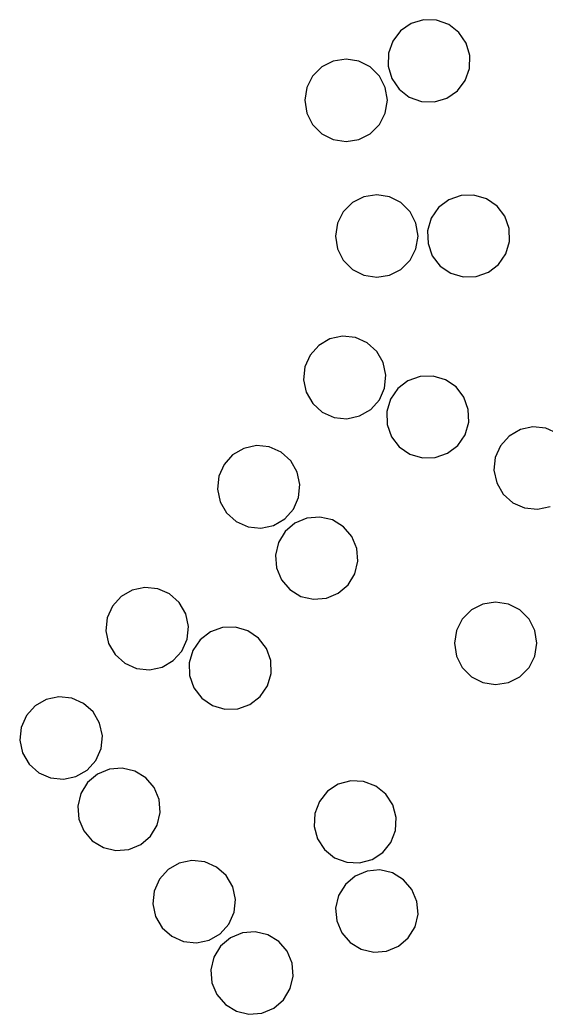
# Model space of a CAD drawing. Header units: metres. Extents: x -351 to 351, y -124 to 360.
# Drawn here: x 175.9 to 239.6, y -14.7 to 105.7 of the extents above; entities that cross this region are included whole.
import ezdxf

# ---------------------------------------------------------------- set-up
doc = ezdxf.new("R2010")
doc.units = ezdxf.units.M

msp = doc.modelspace()

# ---------------------------------------------------------------- linework, layer by layer
for p, q in [((223.27478, 105.261314, -623.5383), (221.98483, 104.37631, -623.5383)), ((224.77507, 105.704384, -623.5383), (223.27478, 105.261314, -623.5383)), ((226.33885, 105.662155, -623.5383), (224.77507, 105.704384, -623.5383)), ((227.81303, 105.13876, -623.5383), (226.33885, 105.662155, -623.5383)), ((229.05333, 104.18543, -623.5383), (227.81303, 105.13876, -623.5383)), ((221.98483, 104.37631, -623.5383), (221.03151, 103.13602, -623.5383)), ((229.93832, 102.89549, -623.5383), (229.05333, 104.18543, -623.5383)), ((221.03151, 103.13602, -623.5383), (220.50812, 101.66183, -623.5383)), ((230.38141, 101.3952, -623.5383), (229.93832, 102.89549, -623.5383)), ((220.50812, 101.66183, -623.5383), (220.46588, 100.09805, -623.5383)), ((230.33917, 99.83143, -623.5383), (230.38141, 101.3952, -623.5383)), ((212.43875, 100.01012, -623.5383), (211.33258, 98.90396, -623.5383)), ((213.83258, 100.72032, -623.5383), (212.43875, 100.01012, -623.5383)), ((215.37767, 100.965034, -623.5383), (213.83258, 100.72032, -623.5383)), ((216.92276, 100.72032, -623.5383), (215.37767, 100.965034, -623.5383)), ((218.3166, 100.01012, -623.5383), (216.92276, 100.72032, -623.5383)), ((219.42276, 98.90396, -623.5383), (218.3166, 100.01012, -623.5383)), ((220.46588, 100.09805, -623.5383), (220.90897, 98.59776, -623.5383)), ((211.33258, 98.90396, -623.5383), (210.62239, 97.51012, -623.5383)), ((220.13295, 97.51012, -623.5383), (219.42276, 98.90396, -623.5383)), ((229.81578, 98.35724, -623.5383), (230.33917, 99.83143, -623.5383)), ((220.90897, 98.59776, -623.5383), (221.79396, 97.30782, -623.5383)), ((228.86246, 97.11694, -623.5383), (229.81578, 98.35724, -623.5383)), ((210.62239, 97.51012, -623.5383), (210.37767, 95.965034, -623.5383)), ((220.37767, 95.965034, -623.5383), (220.13295, 97.51012, -623.5383)), ((221.79396, 97.30782, -623.5383), (223.03426, 96.35449, -623.5383)), ((223.03426, 96.35449, -623.5383), (224.50845, 95.8311, -623.5383)), ((227.57251, 96.23194, -623.5383), (228.86246, 97.11694, -623.5383)), ((210.37767, 95.965034, -623.5383), (210.62239, 94.41995, -623.5383)), ((220.13295, 94.41995, -623.5383), (220.37767, 95.965034, -623.5383)), ((224.50845, 95.8311, -623.5383), (226.07222, 95.78887, -623.5383)), ((226.07222, 95.78887, -623.5383), (227.57251, 96.23194, -623.5383)), ((210.62239, 94.41995, -623.5383), (211.33258, 93.02611, -623.5383)), ((219.42276, 93.02611, -623.5383), (220.13295, 94.41995, -623.5383)), ((211.33258, 93.02611, -623.5383), (212.43874, 91.91995, -623.5383)), ((218.31659, 91.919945, -623.5383), (219.42276, 93.02611, -623.5383)), ((212.43874, 91.91995, -623.5383), (213.83258, 91.20975, -623.5383)), ((216.92276, 91.20975, -623.5383), (218.31659, 91.919945, -623.5383)), ((213.83258, 91.20975, -623.5383), (215.37767, 90.965034, -623.5383)), ((215.37767, 90.965034, -623.5383), (216.92276, 91.20975, -623.5383)), ((219.09132, 84.5218, -623.5383), (217.54623, 84.277084, -623.5383)), ((220.63641, 84.277084, -623.5383), (219.09132, 84.5218, -623.5383)), ((229.30202, 84.437325, -623.5383), (227.82782, 83.91393, -623.5383)), ((230.86578, 84.47955, -623.5383), (229.30202, 84.437325, -623.5383)), ((232.36607, 84.03648, -623.5383), (230.86578, 84.47955, -623.5383)), ((216.1524, 83.56688, -623.5383), (215.04623, 82.460724, -623.5383)), ((217.54623, 84.277084, -623.5383), (216.1524, 83.56688, -623.5383)), ((222.03024, 83.56688, -623.5383), (220.63641, 84.277084, -623.5383)), ((223.13641, 82.460724, -623.5383), (222.03024, 83.56688, -623.5383)), ((227.82782, 83.91393, -623.5383), (226.58752, 82.9606, -623.5383)), ((233.65602, 83.15148, -623.5383), (232.36607, 84.03648, -623.5383)), ((234.60934, 81.91119, -623.5383), (233.65602, 83.15148, -623.5383)), ((215.04623, 82.460724, -623.5383), (214.33604, 81.06688, -623.5383)), ((223.8466, 81.06688, -623.5383), (223.13641, 82.460724, -623.5383)), ((226.58752, 82.9606, -623.5383), (225.70251, 81.67066, -623.5383)), ((235.13274, 80.437, -623.5383), (234.60934, 81.91119, -623.5383)), ((214.33604, 81.06688, -623.5383), (214.09132, 79.5218, -623.5383)), ((224.09132, 79.5218, -623.5383), (223.8466, 81.06688, -623.5383)), ((225.70251, 81.67066, -623.5383), (225.25945, 80.17037, -623.5383)), ((214.09132, 79.5218, -623.5383), (214.33604, 77.976715, -623.5383)), ((223.8466, 77.976715, -623.5383), (224.09132, 79.5218, -623.5383)), ((225.25945, 80.17037, -623.5383), (225.30168, 78.6066, -623.5383)), ((235.17497, 78.87322, -623.5383), (235.13274, 80.437, -623.5383)), ((225.30168, 78.6066, -623.5383), (225.82507, 77.13241, -623.5383)), ((234.7319, 77.37293, -623.5383), (235.17497, 78.87322, -623.5383)), ((214.33604, 77.976715, -623.5383), (215.04623, 76.58287, -623.5383)), ((223.13641, 76.58287, -623.5383), (223.8466, 77.976715, -623.5383)), ((225.82507, 77.13241, -623.5383), (226.7784, 75.89211, -623.5383)), ((233.8469, 76.08299, -623.5383), (234.7319, 77.37293, -623.5383)), ((215.04623, 76.58287, -623.5383), (216.15239, 75.476715, -623.5383)), ((222.03024, 75.476715, -623.5383), (223.13641, 76.58287, -623.5383)), ((226.7784, 75.89211, -623.5383), (228.06834, 75.00711, -623.5383)), ((232.6066, 75.12966, -623.5383), (233.8469, 76.08299, -623.5383)), ((216.15239, 75.476715, -623.5383), (217.54623, 74.76652, -623.5383)), ((217.54623, 74.76652, -623.5383), (219.09132, 74.5218, -623.5383)), ((219.09132, 74.5218, -623.5383), (220.63641, 74.76652, -623.5383)), ((220.63641, 74.76652, -623.5383), (222.03024, 75.476715, -623.5383)), ((228.06834, 75.00711, -623.5383), (229.56863, 74.56404, -623.5383)), ((231.1324, 74.60627, -623.5383), (232.6066, 75.12966, -623.5383)), ((229.56863, 74.56404, -623.5383), (231.1324, 74.60627, -623.5383)), ((212.06915, 66.27041, -623.5383), (211.0243, 65.10617, -623.5383)), ((213.42264, 67.0548, -623.5383), (212.06915, 66.27041, -623.5383)), ((214.95226, 67.382545, -623.5383), (213.42264, 67.0548, -623.5383)), ((216.5083, 67.22157, -623.5383), (214.95226, 67.382545, -623.5383)), ((217.93845, 66.58764, -623.5383), (216.5083, 67.22157, -623.5383)), ((219.10268, 65.54279, -623.5383), (217.93845, 66.58764, -623.5383)), ((211.0243, 65.10617, -623.5383), (210.39037, 63.67603, -623.5383)), ((219.88707, 64.18931, -623.5383), (219.10268, 65.54279, -623.5383)), ((220.21481, 62.659683, -623.5383), (219.88707, 64.18931, -623.5383)), ((210.39037, 63.67603, -623.5383), (210.2294, 62.119987, -623.5383)), ((220.05385, 61.10364, -623.5383), (220.21481, 62.659683, -623.5383)), ((210.2294, 62.119987, -623.5383), (210.55714, 60.590363, -623.5383)), ((222.8787, 62.00037, -623.5383), (221.6384, 61.047043, -623.5383)), ((224.35289, 62.523766, -623.5383), (222.8787, 62.00037, -623.5383)), ((225.91666, 62.565994, -623.5383), (224.35289, 62.523766, -623.5383)), ((227.41695, 62.122925, -623.5383), (225.91666, 62.565994, -623.5383)), ((228.7069, 61.237923, -623.5383), (227.41695, 62.122925, -623.5383)), ((210.55714, 60.590363, -623.5383), (211.34152, 59.23688, -623.5383)), ((219.4199, 59.673504, -623.5383), (220.05385, 61.10364, -623.5383)), ((221.6384, 61.047043, -623.5383), (220.7534, 59.757103, -623.5383)), ((229.66022, 59.997623, -623.5383), (228.7069, 61.237923, -623.5383)), ((211.34152, 59.23688, -623.5383), (212.50578, 58.19203, -623.5383)), ((218.37506, 58.50926, -623.5383), (219.4199, 59.673504, -623.5383)), ((220.7534, 59.757103, -623.5383), (220.31032, 58.256813, -623.5383)), ((230.18361, 58.523438, -623.5383), (229.66022, 59.997623, -623.5383)), ((212.50578, 58.19203, -623.5383), (213.93591, 57.558094, -623.5383)), ((217.02158, 57.72487, -623.5383), (218.37506, 58.50926, -623.5383)), ((220.31032, 58.256813, -623.5383), (220.35255, 56.69304, -623.5383)), ((230.22585, 56.959663, -623.5383), (230.18361, 58.523438, -623.5383)), ((213.93591, 57.558094, -623.5383), (215.49196, 57.39712, -623.5383)), ((215.49196, 57.39712, -623.5383), (217.02158, 57.72487, -623.5383)), ((220.35255, 56.69304, -623.5383), (220.87595, 55.21885, -623.5383)), ((229.78276, 55.459373, -623.5383), (230.22585, 56.959663, -623.5383)), ((228.89777, 54.169434, -623.5383), (229.78276, 55.459373, -623.5383)), ((236.485, 56.077766, -623.5383), (235.13152, 55.293377, -623.5383)), ((238.01462, 56.405514, -623.5383), (236.485, 56.077766, -623.5383)), ((239.57066, 56.24454, -623.5383), (238.01462, 56.405514, -623.5383)), ((241.00081, 55.610603, -623.5383), (239.57066, 56.24454, -623.5383)), ((220.87595, 55.21885, -623.5383), (221.82927, 53.97855, -623.5383)), ((235.13152, 55.293377, -623.5383), (234.08667, 54.12913, -623.5383)), ((201.64911, 53.019226, -623.5383), (200.60426, 51.85498, -623.5383)), ((203.0026, 53.803616, -623.5383), (201.64911, 53.019226, -623.5383)), ((204.53221, 54.131363, -623.5383), (203.0026, 53.803616, -623.5383)), ((206.08826, 53.97039, -623.5383), (204.53221, 54.131363, -623.5383)), ((207.5184, 53.336452, -623.5383), (206.08826, 53.97039, -623.5383)), ((208.68263, 52.291603, -623.5383), (207.5184, 53.336452, -623.5383)), ((221.82927, 53.97855, -623.5383), (223.11922, 53.09355, -623.5383)), ((223.11922, 53.09355, -623.5383), (224.6195, 52.650482, -623.5383)), ((226.18327, 52.69271, -623.5383), (227.65747, 53.216106, -623.5383)), ((227.65747, 53.216106, -623.5383), (228.89777, 54.169434, -623.5383)), ((234.08667, 54.12913, -623.5383), (233.45273, 52.698994, -623.5383)), ((200.60426, 51.85498, -623.5383), (199.97032, 50.424843, -623.5383)), ((209.46703, 50.938126, -623.5383), (208.68263, 52.291603, -623.5383)), ((224.6195, 52.650482, -623.5383), (226.18327, 52.69271, -623.5383)), ((233.45273, 52.698994, -623.5383), (233.29176, 51.142952, -623.5383)), ((209.79477, 49.408497, -623.5383), (209.46703, 50.938126, -623.5383)), ((233.29176, 51.142952, -623.5383), (233.6195, 49.613327, -623.5383)), ((199.97032, 50.424843, -623.5383), (199.80936, 48.8688, -623.5383)), ((209.6338, 47.852455, -623.5383), (209.79477, 49.408497, -623.5383)), ((233.6195, 49.613327, -623.5383), (234.4039, 48.259846, -623.5383)), ((199.80936, 48.8688, -623.5383), (200.1371, 47.339176, -623.5383)), ((234.4039, 48.259846, -623.5383), (235.56815, 47.214996, -623.5383)), ((200.1371, 47.339176, -623.5383), (200.92148, 45.985695, -623.5383)), ((208.99986, 46.422318, -623.5383), (209.6338, 47.852455, -623.5383)), ((235.56815, 47.214996, -623.5383), (236.99828, 46.58106, -623.5383)), ((200.92148, 45.985695, -623.5383), (202.08574, 44.940845, -623.5383)), ((207.95502, 45.25807, -623.5383), (208.99986, 46.422318, -623.5383)), ((236.99828, 46.58106, -623.5383), (238.55432, 46.420086, -623.5383)), ((238.55432, 46.420086, -623.5383), (240.08394, 46.747833, -623.5383)), ((202.08574, 44.940845, -623.5383), (203.51587, 44.306908, -623.5383)), ((206.60153, 44.473682, -623.5383), (207.95502, 45.25807, -623.5383)), ((209.195, 44.760468, -623.5383), (208.00797, 43.74159, -623.5383)), ((210.6388, 45.36266, -623.5383), (209.195, 44.760468, -623.5383)), ((212.19801, 45.489223, -623.5383), (210.6388, 45.36266, -623.5383)), ((213.72002, 45.12777, -623.5383), (212.19801, 45.489223, -623.5383)), ((215.05585, 44.313675, -623.5383), (213.72002, 45.12777, -623.5383)), ((203.51587, 44.306908, -623.5383), (205.07191, 44.145935, -623.5383)), ((205.07191, 44.145935, -623.5383), (206.60153, 44.473682, -623.5383)), ((208.00797, 43.74159, -623.5383), (207.19386, 42.405766, -623.5383)), ((216.07472, 43.126637, -623.5383), (215.05585, 44.313675, -623.5383)), ((207.19386, 42.405766, -623.5383), (206.83241, 40.88375, -623.5383)), ((216.67693, 41.682842, -623.5383), (216.07472, 43.126637, -623.5383)), ((216.80348, 40.123627, -623.5383), (216.67693, 41.682842, -623.5383)), ((206.83241, 40.88375, -623.5383), (206.95897, 39.324535, -623.5383)), ((216.44203, 38.601612, -623.5383), (216.80348, 40.123627, -623.5383)), ((206.95897, 39.324535, -623.5383), (207.56117, 37.88074, -623.5383)), ((215.62793, 37.26579, -623.5383), (216.44203, 38.601612, -623.5383)), ((207.56117, 37.88074, -623.5383), (208.58005, 36.693703, -623.5383)), ((189.5015, 36.63427, -623.5383), (188.14801, 35.84988, -623.5383)), ((191.03111, 36.962017, -623.5383), (189.5015, 36.63427, -623.5383)), ((192.58716, 36.801044, -623.5383), (191.03111, 36.962017, -623.5383)), ((194.0173, 36.167107, -623.5383), (192.58716, 36.801044, -623.5383)), ((195.18153, 35.122257, -623.5383), (194.0173, 36.167107, -623.5383)), ((208.58005, 36.693703, -623.5383), (209.91588, 35.87961, -623.5383)), ((212.9971, 35.64472, -623.5383), (214.44089, 36.24691, -623.5383)), ((214.44089, 36.24691, -623.5383), (215.62793, 37.26579, -623.5383)), ((188.14801, 35.84988, -623.5383), (187.10316, 34.685635, -623.5383)), ((195.96593, 33.768776, -623.5383), (195.18153, 35.122257, -623.5383)), ((209.91588, 35.87961, -623.5383), (211.43788, 35.518154, -623.5383)), ((211.43788, 35.518154, -623.5383), (212.9971, 35.64472, -623.5383)), ((231.94582, 34.943245, -623.5383), (230.55199, 34.233047, -623.5383)), ((233.4909, 35.187965, -623.5383), (231.94582, 34.943245, -623.5383)), ((235.036, 34.943245, -623.5383), (233.4909, 35.187965, -623.5383)), ((236.42984, 34.233047, -623.5383), (235.036, 34.943245, -623.5383)), ((187.10316, 34.685635, -623.5383), (186.46922, 33.255497, -623.5383)), ((196.29367, 32.23915, -623.5383), (195.96593, 33.768776, -623.5383)), ((230.55199, 34.233047, -623.5383), (229.44582, 33.12689, -623.5383)), ((237.536, 33.12689, -623.5383), (236.42984, 34.233047, -623.5383)), ((186.46922, 33.255497, -623.5383), (186.30826, 31.699455, -623.5383)), ((229.44582, 33.12689, -623.5383), (228.73563, 31.73305, -623.5383)), ((238.24619, 31.73305, -623.5383), (237.536, 33.12689, -623.5383)), ((186.30826, 31.699455, -623.5383), (186.636, 30.16983, -623.5383)), ((196.1327, 30.683111, -623.5383), (196.29367, 32.23915, -623.5383)), ((198.95755, 31.579842, -623.5383), (197.71725, 30.626513, -623.5383)), ((200.43175, 32.103237, -623.5383), (198.95755, 31.579842, -623.5383)), ((201.99551, 32.145466, -623.5383), (200.43175, 32.103237, -623.5383)), ((203.4958, 31.702394, -623.5383), (201.99551, 32.145466, -623.5383)), ((204.78575, 30.817394, -623.5383), (203.4958, 31.702394, -623.5383)), ((228.73563, 31.73305, -623.5383), (228.4909, 30.187963, -623.5383)), ((238.4909, 30.187963, -623.5383), (238.24619, 31.73305, -623.5383)), ((186.636, 30.16983, -623.5383), (187.42038, 28.816349, -623.5383)), ((195.49876, 29.252972, -623.5383), (196.1327, 30.683111, -623.5383)), ((197.71725, 30.626513, -623.5383), (196.83224, 29.33657, -623.5383)), ((205.73907, 29.577095, -623.5383), (204.78575, 30.817394, -623.5383)), ((228.4909, 30.187963, -623.5383), (228.73563, 28.642878, -623.5383)), ((238.24619, 28.64288, -623.5383), (238.4909, 30.187963, -623.5383)), ((194.45392, 28.088726, -623.5383), (195.49876, 29.252972, -623.5383)), ((196.83224, 29.33657, -623.5383), (196.38918, 27.836285, -623.5383)), ((206.26247, 28.102905, -623.5383), (205.73907, 29.577095, -623.5383)), ((187.42038, 28.816349, -623.5383), (188.58464, 27.7715, -623.5383)), ((188.58464, 27.7715, -623.5383), (190.01477, 27.137564, -623.5383)), ((193.10043, 27.304338, -623.5383), (194.45392, 28.088726, -623.5383)), ((196.38918, 27.836285, -623.5383), (196.43141, 26.272509, -623.5383)), ((206.3047, 26.539131, -623.5383), (206.26247, 28.102905, -623.5383)), ((228.73563, 28.642878, -623.5383), (229.44582, 27.249037, -623.5383)), ((237.536, 27.249037, -623.5383), (238.24619, 28.64288, -623.5383)), ((190.01477, 27.137564, -623.5383), (191.57082, 26.97659, -623.5383)), ((191.57082, 26.97659, -623.5383), (193.10043, 27.304338, -623.5383)), ((205.86163, 25.038845, -623.5383), (206.3047, 26.539131, -623.5383)), ((229.44582, 27.249037, -623.5383), (230.55197, 26.14288, -623.5383)), ((236.42982, 26.142878, -623.5383), (237.536, 27.249037, -623.5383)), ((196.43141, 26.272509, -623.5383), (196.9548, 24.79832, -623.5383)), ((230.55197, 26.14288, -623.5383), (231.94582, 25.43268, -623.5383)), ((231.94582, 25.43268, -623.5383), (233.4909, 25.187963, -623.5383)), ((233.4909, 25.187963, -623.5383), (235.036, 25.43268, -623.5383)), ((235.036, 25.43268, -623.5383), (236.42982, 26.142878, -623.5383)), ((196.9548, 24.79832, -623.5383), (197.90813, 23.558022, -623.5383)), ((204.97662, 23.748901, -623.5383), (205.86163, 25.038845, -623.5383)), ((179.08145, 23.383083, -623.5383), (177.72797, 22.598696, -623.5383)), ((180.61107, 23.710833, -623.5383), (179.08145, 23.383083, -623.5383)), ((182.16711, 23.549858, -623.5383), (180.61107, 23.710833, -623.5383)), ((183.59726, 22.915922, -623.5383), (182.16711, 23.549858, -623.5383)), ((184.76149, 21.871075, -623.5383), (183.59726, 22.915922, -623.5383)), ((197.90813, 23.558022, -623.5383), (199.19807, 22.673021, -623.5383)), ((203.73633, 22.795574, -623.5383), (204.97662, 23.748901, -623.5383)), ((177.72797, 22.598696, -623.5383), (176.68312, 21.43445, -623.5383)), ((185.54588, 20.517593, -623.5383), (184.76149, 21.871075, -623.5383)), ((199.19807, 22.673021, -623.5383), (200.69836, 22.22995, -623.5383)), ((200.69836, 22.22995, -623.5383), (202.26213, 22.272179, -623.5383)), ((202.26213, 22.272179, -623.5383), (203.73633, 22.795574, -623.5383)), ((176.68312, 21.43445, -623.5383), (176.04918, 20.00431, -623.5383)), ((185.87363, 18.987968, -623.5383), (185.54588, 20.517593, -623.5383)), ((176.04918, 20.00431, -623.5383), (175.88821, 18.44827, -623.5383)), ((175.88821, 18.44827, -623.5383), (176.21596, 16.918644, -623.5383)), ((185.71266, 17.431927, -623.5383), (185.87363, 18.987968, -623.5383)), ((176.21596, 16.918644, -623.5383), (177.00034, 15.565163, -623.5383)), ((185.07872, 16.001787, -623.5383), (185.71266, 17.431927, -623.5383)), ((184.03387, 14.837542, -623.5383), (185.07872, 16.001787, -623.5383)), ((177.00034, 15.565163, -623.5383), (178.1646, 14.520315, -623.5383)), ((178.1646, 14.520315, -623.5383), (179.59473, 13.886378, -623.5383)), ((182.68039, 14.053154, -623.5383), (184.03387, 14.837542, -623.5383)), ((186.71765, 14.942127, -623.5383), (185.27386, 14.339934, -623.5383)), ((188.27687, 15.068692, -623.5383), (186.71765, 14.942127, -623.5383)), ((189.79887, 14.707237, -623.5383), (188.27687, 15.068692, -623.5383)), ((191.1347, 13.893144, -623.5383), (189.79887, 14.707237, -623.5383)), ((179.59473, 13.886378, -623.5383), (181.15077, 13.725405, -623.5383)), ((181.15077, 13.725405, -623.5383), (182.68039, 14.053154, -623.5383)), ((184.08682, 13.321056, -623.5383), (183.27272, 11.985232, -623.5383)), ((185.27386, 14.339934, -623.5383), (184.08682, 13.321056, -623.5383)), ((192.15358, 12.706104, -623.5383), (191.1347, 13.893144, -623.5383)), ((215.94394, 13.529682, -623.5383), (214.43423, 13.119858, -623.5383)), ((217.5064, 13.452923, -623.5383), (215.94394, 13.529682, -623.5383)), ((218.96867, 12.897093, -623.5383), (217.5064, 13.452923, -623.5383)), ((192.75578, 11.262312, -623.5383), (192.15358, 12.706104, -623.5383)), ((213.12506, 12.263567, -623.5383), (212.14456, 11.044627, -623.5383)), ((214.43423, 13.119858, -623.5383), (213.12506, 12.263567, -623.5383)), ((220.1876, 11.916602, -623.5383), (218.96867, 12.897093, -623.5383)), ((183.27272, 11.985232, -623.5383), (182.91127, 10.463218, -623.5383)), ((192.88234, 9.703095, -623.5383), (192.75578, 11.262312, -623.5383)), ((212.14456, 11.044627, -623.5383), (211.58873, 9.582358, -623.5383)), ((221.0439, 10.607427, -623.5383), (220.1876, 11.916602, -623.5383)), ((182.91127, 10.463218, -623.5383), (183.03783, 8.904001, -623.5383)), ((192.52089, 8.18108, -623.5383), (192.88234, 9.703095, -623.5383)), ((221.45372, 9.097718, -623.5383), (221.0439, 10.607427, -623.5383)), ((183.03783, 8.904001, -623.5383), (183.64003, 7.460209, -623.5383)), ((211.58873, 9.582358, -623.5383), (211.51198, 8.019897, -623.5383)), ((221.37697, 7.535258, -623.5383), (221.45372, 9.097718, -623.5383)), ((183.64003, 7.460209, -623.5383), (184.6589, 6.273169, -623.5383)), ((191.70679, 6.845256, -623.5383), (192.52089, 8.18108, -623.5383)), ((211.51198, 8.019897, -623.5383), (211.9218, 6.510191, -623.5383)), ((220.82114, 6.07299, -623.5383), (221.37697, 7.535258, -623.5383)), ((184.6589, 6.273169, -623.5383), (185.99474, 5.459076, -623.5383)), ((190.51974, 5.826379, -623.5383), (191.70679, 6.845256, -623.5383)), ((211.9218, 6.510191, -623.5383), (212.77809, 5.201015, -623.5383)), ((219.84064, 4.854051, -623.5383), (220.82114, 6.07299, -623.5383)), ((185.99474, 5.459076, -623.5383), (187.51674, 5.097621, -623.5383)), ((187.51674, 5.097621, -623.5383), (189.07596, 5.224185, -623.5383)), ((189.07596, 5.224185, -623.5383), (190.51974, 5.826379, -623.5383)), ((212.77809, 5.201015, -623.5383), (213.99702, 4.220523, -623.5383)), ((218.53146, 3.997759, -623.5383), (219.84064, 4.854051, -623.5383)), ((196.7173, 3.887691, -623.5383), (195.18768, 3.559942, -623.5383)), ((198.27335, 3.726717, -623.5383), (196.7173, 3.887691, -623.5383)), ((199.70349, 3.09278, -623.5383), (198.27335, 3.726717, -623.5383)), ((213.99702, 4.220523, -623.5383), (215.4593, 3.664694, -623.5383)), ((215.4593, 3.664694, -623.5383), (217.02176, 3.587934, -623.5383)), ((217.02176, 3.587934, -623.5383), (218.53146, 3.997759, -623.5383)), ((193.8342, 2.775554, -623.5383), (192.78935, 1.611308, -623.5383)), ((195.18768, 3.559942, -623.5383), (193.8342, 2.775554, -623.5383)), ((200.86772, 2.047933, -623.5383), (199.70349, 3.09278, -623.5383)), ((217.92752, 2.60572, -623.5383), (216.48373, 2.003526, -623.5383)), ((219.48674, 2.732284, -623.5383), (217.92752, 2.60572, -623.5383)), ((221.00874, 2.370828, -623.5383), (219.48674, 2.732284, -623.5383)), ((192.78935, 1.611308, -623.5383), (192.15541, 0.18117, -623.5383)), ((201.65211, 0.694452, -623.5383), (200.86772, 2.047933, -623.5383)), ((216.48373, 2.003526, -623.5383), (215.29669, 0.984649, -623.5383)), ((222.34457, 1.556735, -623.5383), (221.00874, 2.370828, -623.5383)), ((223.36345, 0.369696, -623.5383), (222.34457, 1.556735, -623.5383)), ((192.15541, 0.18117, -623.5383), (191.99445, -1.37487, -623.5383)), ((201.97986, -0.835175, -623.5383), (201.65211, 0.694452, -623.5383)), ((215.29669, 0.984649, -623.5383), (214.48259, -0.351176, -623.5383)), ((223.96565, -1.074097, -623.5383), (223.36345, 0.369696, -623.5383)), ((201.8189, -2.391215, -623.5383), (201.97986, -0.835175, -623.5383)), ((214.48259, -0.351176, -623.5383), (214.12114, -1.87319, -623.5383)), ((224.09221, -2.633315, -623.5383), (223.96565, -1.074097, -623.5383)), ((191.99445, -1.37487, -623.5383), (192.32219, -2.904497, -623.5383)), ((201.18495, -3.821355, -623.5383), (201.8189, -2.391215, -623.5383)), ((214.12114, -1.87319, -623.5383), (214.2477, -3.432407, -623.5383)), ((192.32219, -2.904497, -623.5383), (193.10657, -4.257978, -623.5383)), ((214.2477, -3.432407, -623.5383), (214.8499, -4.876199, -623.5383)), ((223.73076, -4.155329, -623.5383), (224.09221, -2.633315, -623.5383)), ((193.10657, -4.257978, -623.5383), (194.27083, -5.302827, -623.5383)), ((200.1401, -4.985601, -623.5383), (201.18495, -3.821355, -623.5383)), ((204.3831, -4.754449, -623.5383), (202.82388, -4.881013, -623.5383)), ((205.9051, -5.115904, -623.5383), (204.3831, -4.754449, -623.5383)), ((222.91666, -5.491153, -623.5383), (223.73076, -4.155329, -623.5383)), ((194.27083, -5.302827, -623.5383), (195.70096, -5.936764, -623.5383)), ((195.70096, -5.936764, -623.5383), (197.257, -6.097736, -623.5383)), ((197.257, -6.097736, -623.5383), (198.78662, -5.769988, -623.5383)), ((198.78662, -5.769988, -623.5383), (200.1401, -4.985601, -623.5383)), ((201.3801, -5.483207, -623.5383), (200.19305, -6.502084, -623.5383)), ((202.82388, -4.881013, -623.5383), (201.3801, -5.483207, -623.5383)), ((207.24094, -5.929997, -623.5383), (205.9051, -5.115904, -623.5383)), ((208.25981, -7.117036, -623.5383), (207.24094, -5.929997, -623.5383)), ((214.8499, -4.876199, -623.5383), (215.86877, -6.06324, -623.5383)), ((221.72961, -6.51003, -623.5383), (222.91666, -5.491153, -623.5383)), ((200.19305, -6.502084, -623.5383), (199.37895, -7.837909, -623.5383)), ((208.86201, -8.56083, -623.5383), (208.25981, -7.117036, -623.5383)), ((215.86877, -6.06324, -623.5383), (217.2046, -6.877333, -623.5383)), ((217.2046, -6.877333, -623.5383), (218.72661, -7.238787, -623.5383)), ((218.72661, -7.238787, -623.5383), (220.28583, -7.112224, -623.5383)), ((220.28583, -7.112224, -623.5383), (221.72961, -6.51003, -623.5383)), ((199.37895, -7.837909, -623.5383), (199.0175, -9.359922, -623.5383)), ((199.0175, -9.359922, -623.5383), (199.14406, -10.91914, -623.5383)), ((208.98857, -10.120047, -623.5383), (208.86201, -8.56083, -623.5383)), ((208.62712, -11.642061, -623.5383), (208.98857, -10.120047, -623.5383)), ((199.14406, -10.91914, -623.5383), (199.74626, -12.362932, -623.5383)), ((207.81302, -12.977886, -623.5383), (208.62712, -11.642061, -623.5383)), ((199.74626, -12.362932, -623.5383), (200.76514, -13.549973, -623.5383)), ((206.62598, -13.996762, -623.5383), (207.81302, -12.977886, -623.5383)), ((200.76514, -13.549973, -623.5383), (202.10097, -14.364065, -623.5383)), ((202.10097, -14.364065, -623.5383), (203.62297, -14.725519, -623.5383)), ((205.18219, -14.598955, -623.5383), (206.62598, -13.996762, -623.5383)), ((203.62297, -14.725519, -623.5383), (205.18219, -14.598955, -623.5383))]:
    msp.add_line(p, q)

doc.saveas('drawing.dxf')
